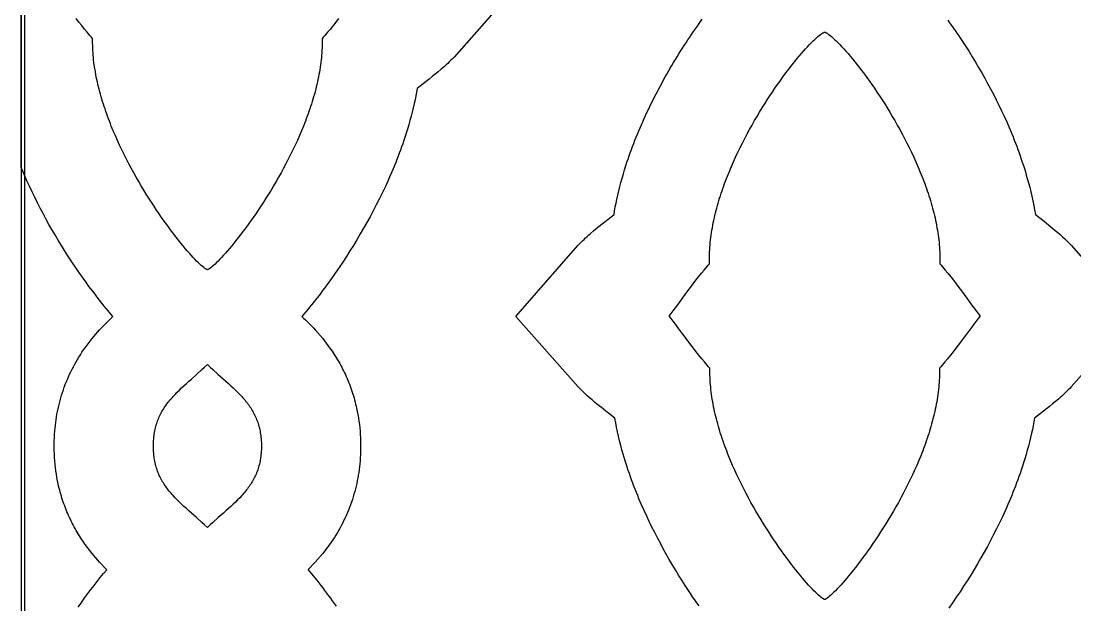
# Model space of a CAD drawing. Extents: x -242 to 227, y -355 to 350.
# Drawn here: x -96 to -11, y 86.6 to 133.7 of the extents above; entities that cross this region are included whole.
import ezdxf

# ---------------------------------------------------------------- set-up
doc = ezdxf.new("R2010")
doc.units = 0
doc.layers.add('Nível Padrão', color=1, linetype='CONTINUOUS')

msp = doc.modelspace()

# ---------------------------------------------------------------- linework, layer by layer
at = {"layer": 'Nível Padrão'}
for points in [[(-96, -176), (96, -176), (96, 176), (-96, 176), (-96, -176)], [(-95.733, -175.733), (95.733, -175.733), (95.733, 175.733), (-95.733, 175.733), (-95.733, -175.733)], [(-31.181, 132.837), (-31.148, 132.826), (-31.113, 132.811), (-31.075, 132.794), (-31.035, 132.772), (-30.992, 132.747), (-30.947, 132.719), (-30.9, 132.687), (-30.851, 132.652), (-30.746, 132.572), (-30.633, 132.48), (-30.511, 132.374), (-30.383, 132.256), (-30.247, 132.125), (-30.104, 131.983), (-29.954, 131.829), (-29.799, 131.664), (-29.637, 131.487), (-29.471, 131.3), (-29.299, 131.102), (-29.122, 130.894), (-28.941, 130.676), (-28.755, 130.448), (-28.566, 130.21), (-28.374, 129.964), (-28.179, 129.708), (-27.981, 129.444), (-27.78, 129.172), (-27.578, 128.891), (-27.374, 128.603), (-27.169, 128.307), (-26.963, 128.003), (-26.756, 127.693), (-26.549, 127.376), (-26.342, 127.052), (-26.136, 126.722), (-25.93, 126.387), (-25.726, 126.045), (-25.523, 125.699), (-25.322, 125.347), (-25.124, 124.99), (-24.928, 124.629), (-24.734, 124.263), (-24.545, 123.894), (-24.358, 123.521), (-24.176, 123.144), (-23.998, 122.764), (-23.825, 122.381), (-23.657, 121.996), (-23.575, 121.802), (-23.494, 121.608), (-23.415, 121.413), (-23.337, 121.218), (-23.26, 121.022), (-23.186, 120.826), (-23.113, 120.629), (-23.041, 120.433), (-22.971, 120.235), (-22.903, 120.038), (-22.837, 119.84), (-22.773, 119.642), (-22.71, 119.444), (-22.65, 119.246), (-22.591, 119.047), (-22.534, 118.849), (-22.48, 118.65), (-22.427, 118.452), (-22.377, 118.253), (-22.328, 118.055), (-22.282, 117.856), (-22.239, 117.658), (-22.197, 117.46), (-22.158, 117.262), (-22.122, 117.064), (-22.087, 116.867), (-22.056, 116.67), (-22.026, 116.473), (-22, 116.276), (-21.976, 116.08), (-21.954, 115.885), (-21.936, 115.69), (-21.92, 115.495), (-21.907, 115.301), (-21.896, 115.107), (-21.889, 114.914), (-21.884, 114.722), (-21.883, 114.53), (-21.884, 114.339), (-21.889, 114.149), (-21.781, 114.03), (-21.673, 113.908), (-21.564, 113.782), (-21.455, 113.652), (-21.235, 113.386), (-21.014, 113.11), (-20.794, 112.827), (-20.574, 112.54), (-20.356, 112.25), (-20.142, 111.961), (-19.725, 111.393), (-19.33, 110.854), (-19.144, 110.601), (-18.966, 110.362), (-18.797, 110.14), (-18.638, 109.937), (-18.799, 109.734), (-18.969, 109.512), (-19.15, 109.273), (-19.338, 109.021), (-19.737, 108.483), (-20.159, 107.916), (-20.377, 107.628), (-20.597, 107.34), (-20.819, 107.054), (-21.042, 106.772), (-21.265, 106.497), (-21.487, 106.232), (-21.598, 106.103), (-21.708, 105.977), (-21.817, 105.855), (-21.926, 105.737), (-21.923, 105.547), (-21.923, 105.356), (-21.926, 105.164), (-21.932, 104.972), (-21.941, 104.779), (-21.953, 104.585), (-21.968, 104.391), (-21.986, 104.196), (-22.006, 104.001), (-22.029, 103.806), (-22.055, 103.61), (-22.083, 103.413), (-22.114, 103.216), (-22.147, 103.019), (-22.183, 102.822), (-22.222, 102.624), (-22.262, 102.427), (-22.305, 102.229), (-22.351, 102.03), (-22.398, 101.832), (-22.448, 101.634), (-22.5, 101.435), (-22.554, 101.237), (-22.611, 101.039), (-22.669, 100.84), (-22.729, 100.642), (-22.791, 100.444), (-22.855, 100.246), (-22.921, 100.048), (-22.989, 99.851), (-23.058, 99.653), (-23.13, 99.456), (-23.202, 99.26), (-23.277, 99.063), (-23.353, 98.867), (-23.431, 98.672), (-23.51, 98.477), (-23.59, 98.282), (-23.756, 97.895), (-23.926, 97.51), (-24.102, 97.127), (-24.282, 96.748), (-24.466, 96.372), (-24.654, 95.999), (-24.846, 95.63), (-25.041, 95.265), (-25.238, 94.904), (-25.438, 94.548), (-25.64, 94.197), (-25.844, 93.851), (-26.049, 93.51), (-26.255, 93.175), (-26.461, 92.846), (-26.668, 92.523), (-26.875, 92.206), (-27.081, 91.896), (-27.287, 91.594), (-27.491, 91.298), (-27.694, 91.01), (-27.895, 90.73), (-28.094, 90.458), (-28.29, 90.195), (-28.484, 89.94), (-28.674, 89.694), (-28.86, 89.457), (-29.042, 89.23), (-29.22, 89.012), (-29.393, 88.804), (-29.562, 88.607), (-29.724, 88.42), (-29.881, 88.244), (-30.032, 88.079), (-30.176, 87.926), (-30.313, 87.784), (-30.443, 87.654), (-30.566, 87.536), (-30.681, 87.431), (-30.787, 87.338), (-30.884, 87.259), (-30.973, 87.192), (-31.014, 87.164), (-31.052, 87.139), (-31.088, 87.118), (-31.122, 87.1), (-31.153, 87.086), (-31.181, 87.076), (-31.21, 87.086), (-31.24, 87.1), (-31.274, 87.118), (-31.31, 87.139), (-31.348, 87.164), (-31.389, 87.192), (-31.478, 87.259), (-31.575, 87.338), (-31.682, 87.431), (-31.796, 87.536), (-31.919, 87.654), (-32.049, 87.784), (-32.186, 87.926), (-32.33, 88.079), (-32.481, 88.244), (-32.638, 88.42), (-32.801, 88.607), (-32.969, 88.804), (-33.142, 89.012), (-33.32, 89.23), (-33.502, 89.457), (-33.688, 89.694), (-33.878, 89.94), (-34.072, 90.195), (-34.268, 90.458), (-34.467, 90.73), (-34.668, 91.01), (-34.871, 91.298), (-35.075, 91.594), (-35.281, 91.896), (-35.487, 92.206), (-35.694, 92.523), (-35.901, 92.846), (-36.107, 93.175), (-36.313, 93.51), (-36.518, 93.851), (-36.722, 94.197), (-36.924, 94.548), (-37.124, 94.904), (-37.322, 95.265), (-37.516, 95.63), (-37.708, 95.999), (-37.896, 96.372), (-38.08, 96.748), (-38.26, 97.127), (-38.436, 97.51), (-38.606, 97.895), (-38.772, 98.282), (-38.852, 98.477), (-38.932, 98.672), (-39.009, 98.867), (-39.085, 99.063), (-39.16, 99.26), (-39.233, 99.456), (-39.304, 99.653), (-39.373, 99.851), (-39.441, 100.048), (-39.507, 100.246), (-39.571, 100.444), (-39.633, 100.642), (-39.693, 100.84), (-39.752, 101.039), (-39.808, 101.237), (-39.862, 101.435), (-39.914, 101.634), (-39.964, 101.832), (-40.011, 102.03), (-40.057, 102.229), (-40.1, 102.427), (-40.14, 102.624), (-40.179, 102.822), (-40.215, 103.019), (-40.248, 103.216), (-40.279, 103.413), (-40.307, 103.61), (-40.333, 103.806), (-40.356, 104.001), (-40.376, 104.196), (-40.394, 104.391), (-40.409, 104.585), (-40.421, 104.779), (-40.43, 104.972), (-40.436, 105.164), (-40.439, 105.356), (-40.44, 105.547), (-40.437, 105.737), (-40.545, 105.855), (-40.654, 105.977), (-40.764, 106.103), (-40.875, 106.232), (-41.097, 106.497), (-41.32, 106.772), (-41.543, 107.054), (-41.765, 107.34), (-41.986, 107.628), (-42.203, 107.916), (-42.625, 108.483), (-43.024, 109.021), (-43.213, 109.273), (-43.393, 109.512), (-43.563, 109.734), (-43.724, 109.937), (-43.565, 110.14), (-43.396, 110.362), (-43.218, 110.601), (-43.032, 110.854), (-42.637, 111.393), (-42.22, 111.961), (-42.006, 112.25), (-41.788, 112.54), (-41.569, 112.827), (-41.348, 113.11), (-41.127, 113.386), (-40.907, 113.652), (-40.798, 113.782), (-40.689, 113.908), (-40.581, 114.03), (-40.473, 114.149), (-40.478, 114.339), (-40.479, 114.53), (-40.478, 114.722), (-40.473, 114.914), (-40.466, 115.107), (-40.456, 115.301), (-40.442, 115.495), (-40.427, 115.69), (-40.408, 115.885), (-40.386, 116.08), (-40.362, 116.276), (-40.336, 116.473), (-40.307, 116.67), (-40.275, 116.867), (-40.241, 117.064), (-40.204, 117.262), (-40.165, 117.46), (-40.123, 117.658), (-40.08, 117.856), (-40.034, 118.055), (-39.985, 118.253), (-39.935, 118.452), (-39.883, 118.65), (-39.828, 118.849), (-39.771, 119.047), (-39.713, 119.246), (-39.652, 119.444), (-39.589, 119.642), (-39.525, 119.84), (-39.459, 120.038), (-39.391, 120.235), (-39.321, 120.433), (-39.25, 120.629), (-39.176, 120.826), (-39.102, 121.022), (-39.025, 121.218), (-38.948, 121.413), (-38.868, 121.608), (-38.788, 121.802), (-38.706, 121.996), (-38.537, 122.381), (-38.364, 122.764), (-38.186, 123.144), (-38.004, 123.521), (-37.818, 123.894), (-37.628, 124.263), (-37.435, 124.629), (-37.239, 124.99), (-37.04, 125.347), (-36.839, 125.699), (-36.636, 126.045), (-36.432, 126.387), (-36.226, 126.722), (-36.02, 127.052), (-35.813, 127.376), (-35.606, 127.693), (-35.4, 128.003), (-35.193, 128.307), (-34.988, 128.603), (-34.784, 128.891), (-34.582, 129.172), (-34.382, 129.444), (-34.184, 129.708), (-33.988, 129.964), (-33.796, 130.21), (-33.607, 130.448), (-33.422, 130.676), (-33.24, 130.894), (-33.064, 131.102), (-32.892, 131.3), (-32.725, 131.487), (-32.563, 131.664), (-32.408, 131.829), (-32.258, 131.983), (-32.116, 132.125), (-31.98, 132.256), (-31.851, 132.374), (-31.73, 132.48), (-31.616, 132.572), (-31.511, 132.652), (-31.462, 132.687), (-31.415, 132.719), (-31.37, 132.747), (-31.328, 132.772), (-31.287, 132.794), (-31.249, 132.811), (-31.214, 132.826), (-31.181, 132.837)], [(-85.326, 99.454), (-85.325, 99.6), (-85.321, 99.743), (-85.314, 99.884), (-85.304, 100.022), (-85.291, 100.158), (-85.276, 100.29), (-85.258, 100.421), (-85.238, 100.549), (-85.215, 100.675), (-85.189, 100.798), (-85.161, 100.919), (-85.131, 101.038), (-85.098, 101.156), (-85.062, 101.271), (-85.024, 101.384), (-84.984, 101.495), (-84.942, 101.605), (-84.897, 101.713), (-84.85, 101.819), (-84.801, 101.924), (-84.749, 102.027), (-84.696, 102.129), (-84.64, 102.229), (-84.582, 102.328), (-84.523, 102.426), (-84.461, 102.523), (-84.397, 102.619), (-84.332, 102.713), (-84.264, 102.807), (-84.195, 102.9), (-84.124, 102.992), (-84.051, 103.083), (-83.976, 103.174), (-83.899, 103.264), (-83.821, 103.353), (-83.741, 103.442), (-83.577, 103.619), (-83.406, 103.795), (-83.229, 103.97), (-83.047, 104.146), (-82.859, 104.322), (-82.666, 104.499), (-82.468, 104.678), (-82.266, 104.859), (-81.848, 105.23), (-81.416, 105.617), (-81.194, 105.818), (-80.97, 106.024), (-80.746, 105.818), (-80.525, 105.617), (-80.092, 105.23), (-79.675, 104.859), (-79.472, 104.678), (-79.275, 104.499), (-79.082, 104.322), (-78.894, 104.146), (-78.711, 103.97), (-78.535, 103.795), (-78.364, 103.619), (-78.199, 103.442), (-78.119, 103.353), (-78.041, 103.264), (-77.965, 103.174), (-77.89, 103.083), (-77.817, 102.992), (-77.746, 102.9), (-77.676, 102.807), (-77.609, 102.713), (-77.543, 102.619), (-77.479, 102.523), (-77.418, 102.426), (-77.358, 102.328), (-77.3, 102.229), (-77.245, 102.129), (-77.191, 102.027), (-77.14, 101.924), (-77.091, 101.819), (-77.044, 101.713), (-76.999, 101.605), (-76.956, 101.495), (-76.916, 101.384), (-76.878, 101.271), (-76.843, 101.156), (-76.81, 101.038), (-76.779, 100.919), (-76.751, 100.798), (-76.726, 100.675), (-76.703, 100.549), (-76.682, 100.421), (-76.664, 100.29), (-76.649, 100.158), (-76.637, 100.022), (-76.627, 99.884), (-76.62, 99.743), (-76.615, 99.6), (-76.614, 99.454), (-76.615, 99.308), (-76.62, 99.164), (-76.627, 99.024), (-76.637, 98.886), (-76.649, 98.75), (-76.664, 98.617), (-76.682, 98.487), (-76.703, 98.359), (-76.726, 98.233), (-76.751, 98.11), (-76.779, 97.988), (-76.81, 97.869), (-76.843, 97.752), (-76.878, 97.637), (-76.916, 97.524), (-76.956, 97.412), (-76.999, 97.303), (-77.044, 97.195), (-77.091, 97.088), (-77.14, 96.984), (-77.191, 96.881), (-77.245, 96.779), (-77.3, 96.678), (-77.358, 96.579), (-77.418, 96.481), (-77.479, 96.385), (-77.543, 96.289), (-77.609, 96.194), (-77.676, 96.1), (-77.746, 96.008), (-77.817, 95.916), (-77.89, 95.824), (-77.965, 95.734), (-78.041, 95.644), (-78.119, 95.554), (-78.199, 95.465), (-78.364, 95.288), (-78.535, 95.113), (-78.711, 94.937), (-78.894, 94.762), (-79.082, 94.586), (-79.275, 94.409), (-79.472, 94.23), (-79.675, 94.049), (-80.092, 93.677), (-80.525, 93.291), (-80.746, 93.09), (-80.97, 92.884), (-81.194, 93.09), (-81.416, 93.291), (-81.848, 93.677), (-82.266, 94.049), (-82.468, 94.23), (-82.666, 94.409), (-82.859, 94.586), (-83.047, 94.762), (-83.229, 94.937), (-83.406, 95.113), (-83.577, 95.288), (-83.741, 95.465), (-83.821, 95.554), (-83.899, 95.644), (-83.976, 95.734), (-84.051, 95.824), (-84.124, 95.916), (-84.195, 96.008), (-84.264, 96.1), (-84.332, 96.194), (-84.397, 96.289), (-84.461, 96.385), (-84.523, 96.481), (-84.582, 96.579), (-84.64, 96.678), (-84.696, 96.779), (-84.749, 96.881), (-84.801, 96.984), (-84.85, 97.088), (-84.897, 97.195), (-84.942, 97.303), (-84.984, 97.412), (-85.024, 97.524), (-85.062, 97.637), (-85.098, 97.752), (-85.131, 97.869), (-85.161, 97.988), (-85.189, 98.11), (-85.215, 98.233), (-85.238, 98.359), (-85.258, 98.487), (-85.276, 98.617), (-85.291, 98.75), (-85.304, 98.886), (-85.314, 99.024), (-85.321, 99.164), (-85.325, 99.308), (-85.326, 99.454)]]:
    msp.add_lwpolyline(points, close=True, dxfattribs=at)
for points in [[(-91.396, 86.462), (-91.241, 86.683), (-91.085, 86.902), (-90.848, 87.234), (-90.607, 87.563), (-90.363, 87.889), (-90.115, 88.213), (-89.864, 88.534), (-89.609, 88.852), (-89.351, 89.168), (-89.089, 89.48), (-89.101, 89.493), (-89.674, 90.095), (-90.271, 90.788), (-90.829, 91.522), (-90.927, 91.66), (-91.022, 91.798), (-91.116, 91.938), (-91.208, 92.079), (-91.298, 92.22), (-91.386, 92.363), (-91.473, 92.507), (-91.557, 92.652), (-91.64, 92.798), (-91.72, 92.945), (-91.799, 93.093), (-91.876, 93.242), (-91.951, 93.392), (-92.025, 93.543), (-92.096, 93.695), (-92.165, 93.847), (-92.232, 94.001), (-92.298, 94.155), (-92.361, 94.31), (-92.423, 94.466), (-92.483, 94.623), (-92.54, 94.78), (-92.596, 94.938), (-92.649, 95.097), (-92.701, 95.257), (-92.75, 95.418), (-92.798, 95.579), (-92.844, 95.74), (-92.887, 95.903), (-92.929, 96.066), (-92.968, 96.229), (-93.005, 96.394), (-93.059, 96.658), (-93.109, 96.922), (-93.153, 97.188), (-93.192, 97.454), (-93.227, 97.721), (-93.256, 97.988), (-93.281, 98.256), (-93.3, 98.524), (-93.315, 98.792), (-93.325, 99.061), (-93.329, 99.33), (-93.329, 99.599), (-93.324, 99.868), (-93.314, 100.137), (-93.299, 100.406), (-93.279, 100.674), (-93.26, 100.901), (-93.236, 101.127), (-93.209, 101.352), (-93.178, 101.576), (-93.143, 101.8), (-93.104, 102.023), (-93.062, 102.245), (-93.016, 102.466), (-92.966, 102.686), (-92.912, 102.905), (-92.855, 103.124), (-92.794, 103.341), (-92.729, 103.557), (-92.661, 103.772), (-92.589, 103.985), (-92.514, 104.198), (-92.435, 104.409), (-92.352, 104.618), (-92.266, 104.827), (-92.176, 105.033), (-92.083, 105.239), (-91.986, 105.442), (-91.886, 105.645), (-91.782, 105.845), (-91.675, 106.044), (-91.564, 106.241), (-91.45, 106.437), (-91.333, 106.63), (-91.212, 106.822), (-91.088, 107.012), (-90.96, 107.2), (-90.829, 107.385), (-90.271, 108.119), (-89.674, 108.813), (-89.543, 108.954), (-89.411, 109.095), (-89.278, 109.234), (-89.143, 109.372), (-89.008, 109.509), (-88.87, 109.645), (-88.732, 109.779), (-88.592, 109.912), (-88.722, 110.06), (-88.849, 110.209), (-88.975, 110.359), (-89.099, 110.511), (-89.29, 110.744), (-89.479, 110.979), (-89.666, 111.216), (-89.851, 111.453), (-90.035, 111.692), (-90.218, 111.932), (-90.399, 112.173), (-90.578, 112.415), (-90.756, 112.658), (-90.932, 112.903), (-91.106, 113.149), (-91.279, 113.396), (-91.451, 113.644), (-91.62, 113.893), (-91.788, 114.143), (-91.954, 114.395), (-92.225, 114.807), (-92.491, 115.221), (-92.752, 115.639), (-93.009, 116.059), (-93.262, 116.482), (-93.51, 116.907), (-93.753, 117.335), (-93.992, 117.766), (-94.226, 118.199), (-94.455, 118.635), (-94.68, 119.073), (-94.9, 119.514), (-95.116, 119.957), (-95.326, 120.402), (-95.532, 120.85), (-95.733, 121.3), (-95.868, 121.611), (-96, 121.925), (-96, 151.384)], [(-56.058, 136.506), (-61.08, 130.824), (-61.205, 130.696), (-61.332, 130.569), (-61.46, 130.444), (-61.589, 130.32), (-61.72, 130.198), (-61.852, 130.077), (-61.986, 129.958), (-62.12, 129.84), (-62.355, 129.64), (-62.592, 129.443), (-62.83, 129.247), (-63.07, 129.054), (-63.312, 128.862), (-63.555, 128.672), (-63.799, 128.484), (-64.045, 128.298), (-64.099, 127.993), (-64.156, 127.688), (-64.219, 127.384), (-64.286, 127.08), (-64.366, 126.735), (-64.45, 126.39), (-64.538, 126.047), (-64.631, 125.704), (-64.727, 125.363), (-64.828, 125.023), (-64.933, 124.684), (-65.041, 124.347), (-65.127, 124.091), (-65.215, 123.836), (-65.305, 123.581), (-65.396, 123.327), (-65.49, 123.074), (-65.585, 122.822), (-65.682, 122.57), (-65.781, 122.319), (-65.882, 122.069), (-65.985, 121.819), (-66.09, 121.57), (-66.196, 121.323), (-66.304, 121.075), (-66.415, 120.829), (-66.527, 120.584), (-66.64, 120.339), (-66.872, 119.856), (-67.108, 119.376), (-67.35, 118.899), (-67.597, 118.425), (-67.849, 117.953), (-68.106, 117.485), (-68.369, 117.019), (-68.637, 116.556), (-68.91, 116.097), (-69.188, 115.64), (-69.472, 115.187), (-69.76, 114.736), (-70.053, 114.289), (-70.352, 113.845), (-70.655, 113.405), (-70.964, 112.967), (-71.104, 112.77), (-71.245, 112.573), (-71.387, 112.376), (-71.531, 112.181), (-71.676, 111.987), (-71.822, 111.794), (-71.969, 111.601), (-72.118, 111.41), (-72.267, 111.219), (-72.418, 111.03), (-72.57, 110.841), (-72.723, 110.653), (-72.878, 110.466), (-73.033, 110.281), (-73.19, 110.096), (-73.348, 109.912), (-73.208, 109.779), (-73.07, 109.645), (-72.933, 109.509), (-72.797, 109.372), (-72.662, 109.234), (-72.529, 109.095), (-72.397, 108.954), (-72.266, 108.813), (-71.669, 108.119), (-71.111, 107.385), (-71.014, 107.248), (-70.918, 107.109), (-70.825, 106.97), (-70.733, 106.829), (-70.643, 106.687), (-70.554, 106.544), (-70.468, 106.4), (-70.383, 106.255), (-70.301, 106.109), (-70.22, 105.962), (-70.141, 105.814), (-70.064, 105.665), (-69.989, 105.515), (-69.916, 105.365), (-69.845, 105.213), (-69.775, 105.06), (-69.708, 104.907), (-69.643, 104.753), (-69.579, 104.598), (-69.518, 104.442), (-69.458, 104.285), (-69.4, 104.127), (-69.345, 103.969), (-69.291, 103.81), (-69.24, 103.65), (-69.19, 103.49), (-69.142, 103.329), (-69.097, 103.167), (-69.053, 103.005), (-69.012, 102.842), (-68.973, 102.678), (-68.935, 102.514), (-68.881, 102.25), (-68.832, 101.985), (-68.788, 101.72), (-68.748, 101.454), (-68.714, 101.187), (-68.685, 100.92), (-68.66, 100.652), (-68.64, 100.384), (-68.626, 100.115), (-68.616, 99.847), (-68.611, 99.578), (-68.611, 99.309), (-68.616, 99.04), (-68.626, 98.771), (-68.641, 98.502), (-68.661, 98.233), (-68.681, 98.007), (-68.704, 97.781), (-68.732, 97.556), (-68.763, 97.331), (-68.798, 97.108), (-68.836, 96.885), (-68.879, 96.663), (-68.925, 96.442), (-68.975, 96.221), (-69.028, 96.002), (-69.086, 95.784), (-69.147, 95.567), (-69.211, 95.351), (-69.279, 95.136), (-69.351, 94.922), (-69.427, 94.71), (-69.506, 94.499), (-69.589, 94.289), (-69.675, 94.081), (-69.764, 93.874), (-69.858, 93.669), (-69.955, 93.465), (-70.055, 93.263), (-70.158, 93.062), (-70.266, 92.864), (-70.376, 92.666), (-70.49, 92.471), (-70.608, 92.277), (-70.729, 92.086), (-70.853, 91.896), (-70.98, 91.708), (-71.111, 91.522), (-71.669, 90.788), (-72.266, 90.095), (-72.839, 89.493), (-72.852, 89.48), (-72.714, 89.319), (-72.578, 89.156), (-72.444, 88.992), (-72.311, 88.826), (-72.149, 88.622), (-71.988, 88.418), (-71.829, 88.212), (-71.67, 88.006), (-71.513, 87.798), (-71.357, 87.59), (-71.202, 87.381), (-71.049, 87.171), (-70.897, 86.96), (-70.746, 86.748), (-70.596, 86.535)], [(-70.386, 133.934), (-70.608, 133.647), (-70.831, 133.366), (-71.054, 133.091), (-71.276, 132.825), (-71.387, 132.697), (-71.497, 132.571), (-71.606, 132.449), (-71.715, 132.331), (-71.712, 132.14), (-71.712, 131.949), (-71.715, 131.758), (-71.721, 131.565), (-71.73, 131.372), (-71.742, 131.179), (-71.757, 130.985), (-71.775, 130.79), (-71.795, 130.595), (-71.818, 130.399), (-71.844, 130.203), (-71.872, 130.007), (-71.903, 129.81), (-71.937, 129.613), (-71.973, 129.416), (-72.011, 129.218), (-72.052, 129.02), (-72.095, 128.822), (-72.14, 128.624), (-72.188, 128.426), (-72.237, 128.228), (-72.289, 128.029), (-72.344, 127.831), (-72.4, 127.632), (-72.458, 127.434), (-72.518, 127.236), (-72.58, 127.038), (-72.644, 126.84), (-72.71, 126.642), (-72.778, 126.444), (-72.848, 126.247), (-72.919, 126.05), (-72.992, 125.853), (-73.066, 125.657), (-73.142, 125.461), (-73.22, 125.266), (-73.299, 125.071), (-73.38, 124.876), (-73.545, 124.489), (-73.715, 124.104), (-73.891, 123.721), (-74.071, 123.342), (-74.255, 122.965), (-74.443, 122.593), (-74.635, 122.224), (-74.83, 121.859), (-75.027, 121.498), (-75.227, 121.142), (-75.429, 120.791), (-75.633, 120.445), (-75.838, 120.104), (-76.044, 119.769), (-76.251, 119.439), (-76.457, 119.116), (-76.664, 118.8), (-76.871, 118.49), (-77.076, 118.187), (-77.281, 117.892), (-77.484, 117.604), (-77.685, 117.324), (-77.883, 117.052), (-78.08, 116.788), (-78.273, 116.533), (-78.463, 116.287), (-78.649, 116.051), (-78.831, 115.823), (-79.009, 115.606), (-79.183, 115.398), (-79.351, 115.201), (-79.513, 115.014), (-79.67, 114.838), (-79.821, 114.673), (-79.965, 114.519), (-80.102, 114.378), (-80.233, 114.248), (-80.355, 114.13), (-80.47, 114.024), (-80.576, 113.932), (-80.674, 113.852), (-80.762, 113.786), (-80.803, 113.758), (-80.841, 113.733), (-80.877, 113.712), (-80.911, 113.694), (-80.942, 113.68), (-80.97, 113.669), (-80.999, 113.68), (-81.03, 113.694), (-81.063, 113.712), (-81.099, 113.733), (-81.138, 113.758), (-81.178, 113.786), (-81.267, 113.852), (-81.365, 113.932), (-81.471, 114.024), (-81.585, 114.13), (-81.708, 114.248), (-81.838, 114.378), (-81.975, 114.519), (-82.12, 114.673), (-82.27, 114.838), (-82.427, 115.014), (-82.59, 115.201), (-82.758, 115.398), (-82.931, 115.606), (-83.109, 115.823), (-83.291, 116.051), (-83.478, 116.287), (-83.668, 116.533), (-83.861, 116.788), (-84.057, 117.052), (-84.256, 117.324), (-84.457, 117.604), (-84.66, 117.892), (-84.864, 118.187), (-85.07, 118.49), (-85.276, 118.8), (-85.483, 119.116), (-85.69, 119.439), (-85.897, 119.769), (-86.103, 120.104), (-86.308, 120.445), (-86.511, 120.791), (-86.713, 121.142), (-86.913, 121.498), (-87.111, 121.859), (-87.305, 122.224), (-87.497, 122.593), (-87.685, 122.965), (-87.869, 123.342), (-88.05, 123.721), (-88.225, 124.104), (-88.396, 124.489), (-88.561, 124.876), (-88.642, 125.071), (-88.721, 125.266), (-88.798, 125.461), (-88.874, 125.657), (-88.949, 125.853), (-89.022, 126.05), (-89.093, 126.247), (-89.162, 126.444), (-89.23, 126.642), (-89.296, 126.84), (-89.36, 127.038), (-89.422, 127.236), (-89.483, 127.434), (-89.541, 127.632), (-89.597, 127.831), (-89.651, 128.029), (-89.703, 128.228), (-89.753, 128.426), (-89.801, 128.624), (-89.846, 128.822), (-89.889, 129.02), (-89.93, 129.218), (-89.968, 129.416), (-90.004, 129.613), (-90.037, 129.81), (-90.068, 130.007), (-90.097, 130.203), (-90.122, 130.399), (-90.145, 130.595), (-90.166, 130.79), (-90.183, 130.985), (-90.198, 131.179), (-90.21, 131.372), (-90.219, 131.565), (-90.225, 131.758), (-90.229, 131.949), (-90.229, 132.14), (-90.226, 132.331), (-90.334, 132.449), (-90.444, 132.571), (-90.554, 132.697), (-90.664, 132.825), (-90.886, 133.091), (-91.11, 133.366), (-91.333, 133.647), (-91.555, 133.934)], [(-41.317, 86.555), (-41.49, 86.802), (-41.661, 87.05), (-41.831, 87.299), (-41.999, 87.549), (-42.165, 87.801), (-42.436, 88.213), (-42.702, 88.628), (-42.963, 89.045), (-43.22, 89.465), (-43.473, 89.888), (-43.721, 90.314), (-43.964, 90.742), (-44.203, 91.172), (-44.437, 91.606), (-44.666, 92.041), (-44.891, 92.48), (-45.111, 92.92), (-45.327, 93.363), (-45.537, 93.808), (-45.743, 94.256), (-45.944, 94.706), (-46.052, 94.955), (-46.158, 95.205), (-46.263, 95.456), (-46.365, 95.708), (-46.465, 95.961), (-46.563, 96.214), (-46.658, 96.468), (-46.752, 96.723), (-46.844, 96.978), (-46.934, 97.235), (-47.022, 97.492), (-47.107, 97.749), (-47.191, 98.008), (-47.272, 98.267), (-47.352, 98.527), (-47.429, 98.787), (-47.532, 99.147), (-47.63, 99.509), (-47.723, 99.872), (-47.81, 100.236), (-47.892, 100.602), (-47.969, 100.968), (-48.04, 101.336), (-48.106, 101.705), (-48.471, 101.984), (-48.834, 102.266), (-49.194, 102.552), (-49.552, 102.841), (-49.75, 103.005), (-49.946, 103.171), (-50.14, 103.341), (-50.331, 103.513), (-50.52, 103.688), (-50.706, 103.866), (-50.89, 104.047), (-51.071, 104.23), (-56.093, 109.912), (-51.098, 115.617), (-50.974, 115.746), (-50.848, 115.873), (-50.721, 115.998), (-50.592, 116.122), (-50.462, 116.245), (-50.331, 116.366), (-50.198, 116.486), (-50.064, 116.604), (-49.833, 116.802), (-49.601, 116.998), (-49.367, 117.192), (-49.131, 117.384), (-48.894, 117.574), (-48.656, 117.762), (-48.416, 117.948), (-48.174, 118.133), (-48.124, 118.435), (-48.069, 118.737), (-48.01, 119.038), (-47.946, 119.338), (-47.868, 119.684), (-47.787, 120.03), (-47.701, 120.375), (-47.611, 120.718), (-47.517, 121.061), (-47.419, 121.402), (-47.317, 121.742), (-47.21, 122.081), (-47.126, 122.338), (-47.04, 122.595), (-46.951, 122.85), (-46.861, 123.105), (-46.769, 123.36), (-46.676, 123.613), (-46.58, 123.866), (-46.482, 124.118), (-46.382, 124.37), (-46.281, 124.621), (-46.178, 124.87), (-46.072, 125.12), (-45.965, 125.368), (-45.856, 125.616), (-45.745, 125.862), (-45.632, 126.108), (-45.518, 126.352), (-45.402, 126.595), (-45.285, 126.838), (-45.167, 127.08), (-45.047, 127.321), (-44.925, 127.562), (-44.803, 127.801), (-44.679, 128.04), (-44.553, 128.278), (-44.426, 128.516), (-44.298, 128.753), (-44.169, 128.989), (-44.038, 129.224), (-43.906, 129.458), (-43.772, 129.692), (-43.637, 129.925), (-43.501, 130.157), (-43.363, 130.388), (-43.224, 130.619), (-43.083, 130.848), (-42.942, 131.077), (-42.799, 131.305), (-42.654, 131.532), (-42.509, 131.759), (-42.362, 131.984), (-42.213, 132.209), (-42.064, 132.433), (-41.913, 132.656), (-41.76, 132.878), (-41.607, 133.1), (-41.452, 133.32), (-41.296, 133.54), (-41.059, 133.871)], [(-21.26, 133.808), (-21.107, 133.597), (-20.956, 133.385), (-20.807, 133.173), (-20.658, 132.959), (-20.511, 132.745), (-20.365, 132.529), (-20.22, 132.313), (-20.076, 132.096), (-19.805, 131.682), (-19.538, 131.264), (-19.275, 130.844), (-19.018, 130.421), (-18.765, 129.996), (-18.517, 129.567), (-18.273, 129.136), (-18.035, 128.703), (-17.801, 128.266), (-17.572, 127.827), (-17.348, 127.386), (-17.129, 126.942), (-16.914, 126.495), (-16.705, 126.047), (-16.5, 125.596), (-16.301, 125.142), (-16.194, 124.892), (-16.089, 124.64), (-15.986, 124.388), (-15.885, 124.136), (-15.787, 123.882), (-15.69, 123.628), (-15.596, 123.372), (-15.504, 123.116), (-15.413, 122.86), (-15.325, 122.602), (-15.239, 122.344), (-15.155, 122.085), (-15.073, 121.826), (-14.993, 121.565), (-14.916, 121.305), (-14.84, 121.043), (-14.74, 120.684), (-14.645, 120.323), (-14.556, 119.961), (-14.472, 119.597), (-14.393, 119.233), (-14.319, 118.867), (-14.251, 118.5), (-14.188, 118.133), (-13.831, 117.857), (-13.476, 117.578), (-13.124, 117.296), (-12.774, 117.011), (-12.577, 116.846), (-12.382, 116.679), (-12.189, 116.509), (-11.999, 116.336), (-11.811, 116.16), (-11.626, 115.982), (-11.444, 115.801), (-11.264, 115.617), (-6.269, 109.912), (-11.291, 104.23), (-11.416, 104.102), (-11.543, 103.975), (-11.671, 103.85), (-11.8, 103.726), (-11.931, 103.604), (-12.063, 103.483), (-12.196, 103.364), (-12.331, 103.246), (-12.566, 103.047), (-12.803, 102.849), (-13.041, 102.654), (-13.281, 102.46), (-13.523, 102.268), (-13.766, 102.078), (-14.01, 101.891), (-14.256, 101.705), (-14.309, 101.399), (-14.367, 101.094), (-14.43, 100.79), (-14.497, 100.487), (-14.577, 100.141), (-14.661, 99.797), (-14.749, 99.453), (-14.841, 99.111), (-14.938, 98.769), (-15.039, 98.429), (-15.143, 98.091), (-15.252, 97.753), (-15.338, 97.497), (-15.426, 97.242), (-15.516, 96.987), (-15.607, 96.733), (-15.701, 96.48), (-15.796, 96.228), (-15.893, 95.976), (-15.992, 95.725), (-16.093, 95.475), (-16.196, 95.225), (-16.3, 94.977), (-16.407, 94.729), (-16.515, 94.482), (-16.625, 94.235), (-16.737, 93.99), (-16.851, 93.745), (-17.082, 93.262), (-17.319, 92.783), (-17.56, 92.305), (-17.807, 91.831), (-18.06, 91.359), (-18.317, 90.891), (-18.58, 90.425), (-18.848, 89.963), (-19.121, 89.503), (-19.399, 89.046), (-19.682, 88.593), (-19.971, 88.143), (-20.264, 87.695), (-20.563, 87.252), (-20.866, 86.811), (-21.175, 86.374)]]:
    msp.add_lwpolyline(points, dxfattribs=at)

doc.saveas('drawing.dxf')
